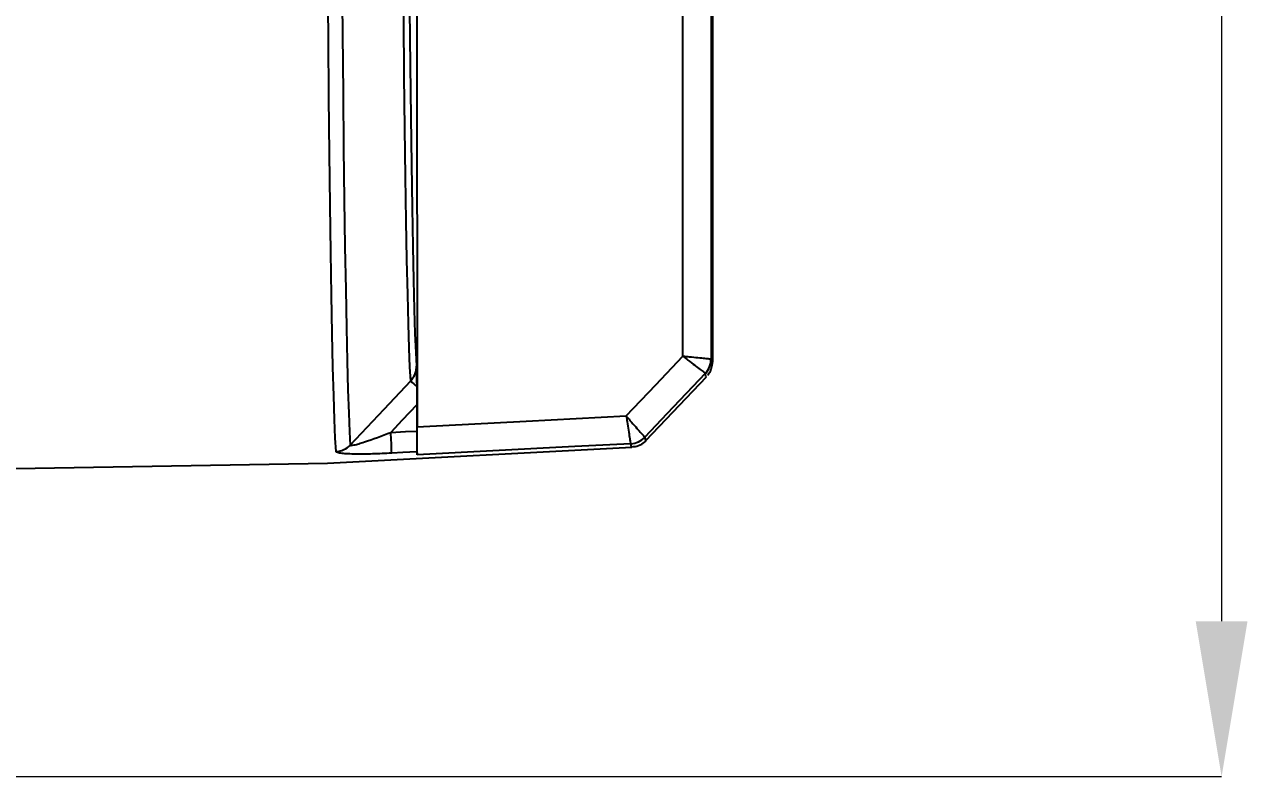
# Model space of a CAD drawing. Header units: millimetres. Extents: x 2448 to 4397, y 790 to 2168.
# Drawn here: x 4017.6 to 4096.2, y 1844.7 to 1893.1 of the extents above; entities that cross this region are included whole.
import ezdxf

# ---------------------------------------------------------------- set-up
doc = ezdxf.new("R2010")
doc.units = ezdxf.units.MM
doc.layers.add('标注', color=3, linetype='Continuous', lineweight=13)
doc.styles.add('SLDTEXTSTYLE1', font='txt.shx', dxfattribs={"width": 0.7, "bigfont": 'gbcbig.shx'})
doc.dimstyles.new('SLDDIMSTYLE12$0', dxfattribs={"dimtxt": 12, "dimasz": 10, "dimexe": 0, "dimexo": 0.0625, "dimgap": 0.875, "dimtad": 1, "dimdec": 1, "dimlfac": 1.8, "dimrnd": 1e-09, "dimzin": 12, "dimdsep": 46, "dimtxsty": 'SLDTEXTSTYLE1', "dimcen": 0.09, "dimdle": 8.16, "dimclrd": 3, "dimclre": 3, "dimadec": 0, "dimazin": 3, "dimtfac": 1, "dimtdec": 1, "dimtofl": 0, "dimtmove": 0, "dimatfit": 3, "dimfxl": 0, "dimfrac": 2, "dimtolj": 1, "dimlwd": 5, "dimlwe": 5, "dimarcsym": 0})

# ---------------------------------------------------------------- blocks, each defined once
blk = doc.blocks.new('*D55')
at = {"layer": 'Defpoints', "color": 0, "transparency": 16777216}
for p in [(3914.231, 2049.665), (3914.231, 1844.741), (4094.582, 1844.741)]:
    blk.add_point(p, dxfattribs=at)
at = {"layer": '标注', "color": 3, "lineweight": 5, "transparency": 16777216}
blk.add_line((3914.294, 2049.665), (4094.582, 2049.665), dxfattribs=at)
at = {"layer": '标注', "color": 3, "linetype": 'Continuous', "lineweight": 5, "transparency": 16777216}
for p, q in [((4094.582, 2039.665), (4094.582, 1854.741)), ((3914.294, 1844.741), (4094.582, 1844.741))]:
    blk.add_line(p, q, dxfattribs=at)
at = {"layer": '标注', "color": 3, "transparency": 16777216}
for points in [[(4092.916, 2039.665), (4096.249, 2039.665), (4094.582, 2049.665)], [(4092.916, 1854.741), (4096.249, 1854.741), (4094.582, 1844.741)]]:
    blk.add_solid(points, dxfattribs=at)
at = {"layer": '标注', "color": 0, "transparency": 16777216, "insert": (4082.279, 1947.203), "char_height": 10, "attachment_point": 5, "rotation": 90, "style": 'SLDTEXTSTYLE1'}
blk.add_mtext('\\A1;{\\H2.28571x;230}', dxfattribs=at)

msp = doc.modelspace()

# ---------------------------------------------------------------- linework, layer by layer
at = {"color": 7, "linetype": 'Continuous', "lineweight": 25}
for p, q in [((4059.935, 1871.797), (4059.934, 1897.879)), ((4061.752, 1897.879), (4061.752, 1871.617)), ((4061.87, 1871.617), (4061.869, 1897.879)), ((4042.835, 1894.594), (4042.836, 1867.238)), ((4061.749, 1871.618), (4061.752, 1871.617)), ((4061.851, 1871.583), (4061.849, 1871.616)), ((4061.87, 1871.617), (4061.869, 1871.617)), ((4061.381, 1870.691), (4061.38, 1870.692)), ((4057.558, 1866.361), (4061.448, 1870.462)), ((4061.45, 1870.464), (4061.448, 1870.462)), ((4042.818, 1868.66), (4042.818, 1866.976)), ((4057.488, 1866.581), (4057.49, 1866.579)), ((4037.087, 1864.913), (4056.641, 1865.938)), ((4056.581, 1866.162), (4056.58, 1866.162)), ((4057.558, 1866.361), (4057.559, 1866.363)), ((3920.518, 1862.876), (4037.086, 1864.913))]:
    msp.add_line(p, q, dxfattribs=at)
at = {"color": 7, "linetype": 'Continuous', "lineweight": 25, "flags": 128}
for points in [[(4037.634, 1865.658), (4037.582, 1866.519), (4037.531, 1867.715), (4037.481, 1869.239), (4037.432, 1871.085), (4037.384, 1873.246), (4037.337, 1875.713), (4037.292, 1878.475), (4037.249, 1881.522), (4037.208, 1884.84), (4037.169, 1888.416), (4037.133, 1892.235), (4037.099, 1896.281), (4037.068, 1900.538), (4037.039, 1904.988), (4037.014, 1909.613), (4036.991, 1914.393), (4036.972, 1919.309), (4036.955, 1924.34), (4036.942, 1929.466), (4036.932, 1934.665)], [(4037.845, 1934.729), (4037.855, 1929.556), (4037.868, 1924.456), (4037.884, 1919.451), (4037.903, 1914.56), (4037.926, 1909.804), (4037.951, 1905.203), (4037.98, 1900.776), (4038.011, 1896.541), (4038.045, 1892.515), (4038.081, 1888.715), (4038.119, 1885.158), (4038.16, 1881.856), (4038.203, 1878.825), (4038.248, 1876.077), (4038.294, 1873.623), (4038.342, 1871.473), (4038.391, 1869.636), (4038.441, 1868.12), (4038.492, 1866.93), (4038.543, 1866.073)], [(4042.435, 1870.201), (4042.384, 1871.087), (4042.334, 1872.315), (4042.285, 1873.879), (4042.236, 1875.772), (4042.19, 1877.986), (4042.144, 1880.51), (4042.101, 1883.333), (4042.059, 1886.443), (4042.02, 1889.826), (4041.983, 1893.466), (4041.948, 1897.348), (4041.916, 1901.453), (4041.887, 1905.763), (4041.861, 1910.26), (4041.838, 1914.922), (4041.818, 1919.73), (4041.801, 1924.661), (4041.787, 1929.693), (4041.777, 1934.803)], [(4042.158, 1934.668), (4042.168, 1929.649), (4042.181, 1924.708), (4042.198, 1919.868), (4042.218, 1915.149), (4042.24, 1910.572), (4042.266, 1906.158), (4042.295, 1901.926), (4042.326, 1897.895), (4042.36, 1894.083), (4042.397, 1890.507), (4042.435, 1887.182), (4042.476, 1884.124), (4042.519, 1881.346), (4042.564, 1878.861), (4042.61, 1876.678), (4042.657, 1874.809), (4042.705, 1873.261), (4042.755, 1872.042), (4042.805, 1871.155)], [(4056.291, 1867.946), (4058.186, 1869.949), (4059.935, 1871.797)], [(4061.752, 1871.617), (4061.767, 1871.516), (4061.782, 1871.444), (4061.796, 1871.401), (4061.811, 1871.387), (4061.826, 1871.401), (4061.84, 1871.444), (4061.855, 1871.516), (4061.87, 1871.617)], [(4061.852, 1871.4), (4061.864, 1871.489), (4061.87, 1871.617)], [(4061.38, 1870.692), (4058.907, 1868.077), (4057.49, 1866.579)], [(4061.448, 1870.462), (4061.44, 1870.458), (4061.425, 1870.472), (4061.411, 1870.516), (4061.396, 1870.589), (4061.381, 1870.691)], [(4038.543, 1866.073), (4040.723, 1868.384), (4042.435, 1870.201)], [(4042.818, 1868.66), (4041.885, 1867.67), (4041.152, 1866.892)], [(4042.836, 1867.238), (4049.854, 1867.607), (4056.291, 1867.946)], [(4041.152, 1866.892), (4042.085, 1866.939), (4042.818, 1866.976)], [(4057.49, 1866.579), (4057.504, 1866.482), (4057.519, 1866.412), (4057.534, 1866.371), (4057.549, 1866.357), (4057.558, 1866.361)], [(4056.58, 1866.162), (4052.986, 1865.973), (4042.852, 1865.441)], [(4042.83, 1865.633), (4041.923, 1865.587), (4041.211, 1865.55)]]:
    msp.add_lwpolyline(points, dxfattribs=at)
at = {"color": 7, "linetype": 'Continuous', "lineweight": 25}
for centre, radius, start, end in [((4060.396, 1871.62), 1.353, 316.66955, 359.92185), ((4060.408, 1871.618), 1.345, 316.36935, 359.93783), ((4060.554, 1888.7), 25.893, 225.59476, 226.76049), ((3985.319, 1863.756), 55.921, 1.83828, 3.21393), ((4056.506, 1867.515), 1.354, 273.14652, 316.44457), ((4056.51, 1867.512), 1.353, 272.98324, 316.386), ((4037.565, 1867.013), 1.357, 272.93893, 316.16231), ((4056.922, 1866.134), 0.342, 175.28194, 214.89309), ((4048.323, 1866.16), 5.518, 185.48695, 187.49439)]:
    msp.add_arc(centre, radius, start, end, dxfattribs=at)
for points, knots in [([(4059.935, 1871.797), (4059.937, 1871.797), (4060.075, 1871.783), (4060.412, 1871.75), (4060.908, 1871.7), (4061.35, 1871.657), (4061.659, 1871.627), (4061.719, 1871.621), (4061.749, 1871.618)], [0, 0, 0, 0, 0.003197, 0.151991, 0.37218, 0.582042, 0.789283, 1, 1, 1, 1]), ([(4059.935, 1871.797), (4059.937, 1871.795), (4060.046, 1871.711), (4060.315, 1871.503), (4060.709, 1871.2), (4061.061, 1870.931), (4061.307, 1870.744), (4061.356, 1870.709), (4061.38, 1870.692)], [0, 0, 0, 0, 0.0031973, 0.151991, 0.37218, 0.5820421, 0.7892833, 1, 1, 1, 1]), ([(4061.535, 1870.566), (4061.585, 1870.638), (4061.703, 1870.81), (4061.765, 1870.994), (4061.817, 1871.169), (4061.839, 1871.305), (4061.853, 1871.404), (4061.859, 1871.447)], [0, 0, 0, 0, 0.101023, 0.24114, 0.438912, 0.759714, 1, 1, 1, 1]), ([(4042.435, 1870.201), (4042.531, 1870.327), (4042.682, 1870.527), (4042.787, 1870.864), (4042.799, 1871.055), (4042.805, 1871.155)], [0, 0, 0, 0, 0.449191, 0.712048, 1, 1, 1, 1]), ([(4042.805, 1871.155), (4042.805, 1871.154), (4042.806, 1871.024), (4042.809, 1870.764), (4042.812, 1870.34), (4042.814, 1870.011), (4042.815, 1869.836)], [0, 0, 0, 0, 0.004146, 0.32358, 0.641242, 1, 1, 1, 1]), ([(4042.815, 1869.836), (4042.816, 1869.624), (4042.818, 1869.246), (4042.818, 1868.838), (4042.818, 1868.66)], [0, 0, 0, 0, 0.561758, 1, 1, 1, 1]), ([(4056.291, 1867.946), (4056.292, 1867.943), (4056.374, 1867.849), (4056.587, 1867.603), (4056.909, 1867.234), (4057.206, 1866.894), (4057.419, 1866.655), (4057.464, 1866.606), (4057.488, 1866.581)], [0, 0, 0, 0, 0.003239, 0.1386685, 0.3626448, 0.5758514, 0.7860704, 1, 1, 1, 1]), ([(4056.291, 1867.946), (4056.291, 1867.943), (4056.31, 1867.82), (4056.359, 1867.498), (4056.435, 1867.015), (4056.507, 1866.571), (4056.56, 1866.258), (4056.574, 1866.194), (4056.58, 1866.162)], [0, 0, 0, 0, 0.003239, 0.138668, 0.362645, 0.575851, 0.78607, 1, 1, 1, 1]), ([(4038.543, 1866.073), (4038.545, 1866.065), (4038.548, 1866.048), (4038.621, 1866.043), (4038.802, 1866.077), (4039.099, 1866.16), (4039.864, 1866.404), (4040.573, 1866.672), (4041.152, 1866.892)], [0, 0, 0, 0, 0.047211, 0.093867, 0.194019, 0.309169, 0.436676, 1, 1, 1, 1]), ([(4042.818, 1866.976), (4042.818, 1866.824), (4042.819, 1866.52), (4042.821, 1866.115), (4042.824, 1865.81), (4042.828, 1865.668), (4042.83, 1865.64), (4042.83, 1865.633)], [0, 0, 0, 0, 0.229753, 0.459516, 0.689047, 0.918281, 1, 1, 1, 1]), ([(4042.852, 1865.441), (4042.85, 1865.475), (4042.846, 1865.545), (4042.841, 1865.894), (4042.837, 1866.379), (4042.836, 1866.858), (4042.836, 1867.149), (4042.836, 1867.238)], [0, 0, 0, 0, 0.224884, 0.449762, 0.674804, 0.900148, 1, 1, 1, 1]), ([(4056.66, 1865.968), (4056.806, 1865.98), (4057.118, 1866.006), (4057.456, 1866.244), (4057.573, 1866.387), (4057.62, 1866.444)], [0, 0, 0, 0, 0.34304, 0.7356831, 1, 1, 1, 1]), ([(4041.211, 1865.55), (4040.795, 1865.532), (4039.995, 1865.495), (4039.046, 1865.487), (4038.399, 1865.503), (4037.989, 1865.534), (4037.694, 1865.583), (4037.654, 1865.633), (4037.634, 1865.658)], [0, 0, 0, 0, 0.259339, 0.499082, 0.628506, 0.7489, 0.876507, 1, 1, 1, 1])]:
    msp.add_open_spline(points, degree=3, knots=knots, dxfattribs=at)

# ---------------------------------------------------------------- dimensions: what is measured, and where the dimension line sits
at = {"layer": '标注'}
dim = msp.add_linear_dim(base=(4094.582, 1844.741), p1=(3914.231, 2049.665), p2=(3914.231, 1844.741), angle=90, text='{\\H2.28571x;230}', dimstyle='SLDDIMSTYLE12$0', override={"dimtxt": 10, "dimtdec": 3, "dimtzin": 0}, dxfattribs=at)
dim.commit()
dim.dimension.update_dxf_attribs({"geometry": '*D55', "text_midpoint": (4082.279, 1947.203)})

doc.saveas('drawing.dxf')
